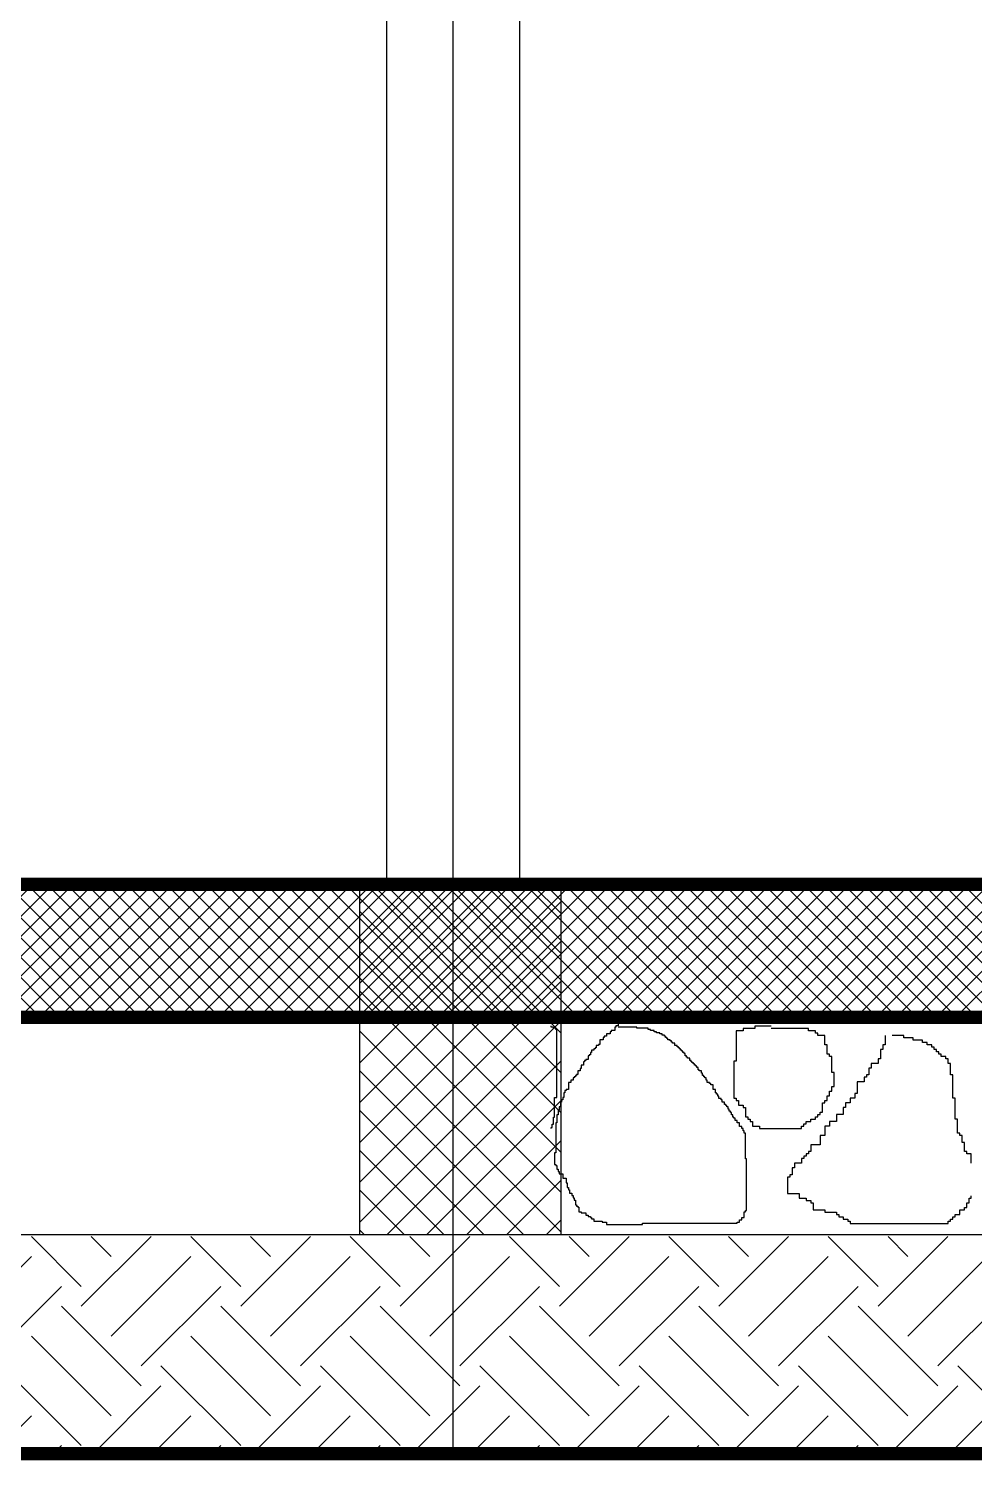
# Model space of a CAD drawing. Extents: x 250879 to 348495, y -51522 to -9360.
# Drawn here: x 281002 to 281215.2, y -30426.9 to -30104 of the extents above; entities that cross this region are included whole.
import ezdxf

# ---------------------------------------------------------------- set-up
doc = ezdxf.new("R2010")
doc.units = 0
for name, color, linetype in [('AXIS', 1, 'CONTINUOUS'), ('CURTAIN', 150, 'CONTINUOUS'), ('WALL', 7, 'CONTINUOUS')]:
    doc.layers.add(name, color=color, linetype=linetype)
doc.layers.add('int fram for glaz& landscap obj.', color=252, linetype='CONTINUOUS', lineweight=15)
doc.layers.add('VIS', color=8, linetype='CONTINUOUS', lineweight=18)

msp = doc.modelspace()

# ---------------------------------------------------------------- hatches: boundary and pattern name
at = {"layer": 'AXIS'}
h = msp.add_hatch(dxfattribs=at)
h.set_pattern_fill('ANSI37', color=256, style=0)
h.set_pattern_definition([(45, (10887.426, -3880), (-2.24506403, 2.24506403), []), (135, (10887.426, -3880), (-2.24506403, -2.24506403), [])])
h.paths.add_polyline_path([(280918.80191, -30297.00774), (280918.80191, -30327.00774), (283913.00858, -30327.00774), (283913.00858, -30297.00774)])
at = {"layer": 'int fram for glaz& landscap obj.'}
h = msp.add_hatch(dxfattribs=at)
h.set_pattern_fill('EARTH', color=256, scale=4, angle=45, style=0)
h.set_pattern_definition([(45, (-4472.986, -9786.993), (4e-15, 35.9210245), [25.4, -25.4]), (45, (-4479.72, -9780.258), (4e-15, 35.9210245), [25.4, -25.4]), (45, (-4486.456, -9773.523), (4e-15, 35.9210245), [25.4, -25.4]), (135, (-4486.456, -9769.033), (-35.9210245, 4e-15), [25.4, -25.4]), (135, (-4479.72, -9762.297), (-35.9210245, 4e-15), [25.4, -25.4]), (135, (-4472.986, -9755.562), (-35.9210245, 4e-15), [25.4, -25.4])])
h.paths.add_polyline_path([(281359.1188, -30376.4393), (280918.64192, -30376.4393), (280918.64192, -30425.43117), (281359.1188, -30425.43117)])
h.paths.add_polyline_path([(281696.70956, -30425.43117), (281696.70956, -30376.4393), (281359.1188, -30376.4393), (281359.1188, -30425.43117)])
edge = h.paths.add_edge_path()
edge.add_line((280702.69282, -30326.4393), (280726.23014, -30425.43117))
edge.add_line((280726.23014, -30425.43117), (280918.64192, -30425.43117))
edge.add_line((280918.64192, -30425.43117), (280918.64192, -30376.4393))
edge.add_line((280918.64192, -30376.4393), (280768.64192, -30376.4393))
edge.add_line((280768.64192, -30376.4393), (280768.64192, -30408.49508))
edge.add_line((280768.64192, -30408.49508), (280748.64192, -30408.49508))
edge.add_line((280748.64192, -30408.49508), (280748.64192, -30345.52763))
edge.add_arc((280733.05095, -30345.52763), 15.59098, -344.7979301, 0, ccw=False)
edge.add_line((280748.09635, -30341.4393), (280748.64192, -30341.4393))
edge.add_line((280748.64192, -30341.4393), (280748.64192, -30326.4393))
edge.add_line((280748.64192, -30326.4393), (280702.69282, -30326.4393))
at = {"layer": 'VIS', "ltscale": 0.0001}
h = msp.add_hatch(dxfattribs=at)
h.set_pattern_fill('ANSI37', color=256, scale=2, style=0)
h.set_pattern_definition([(135, (629864.386, -7236.453), (4.49012806, 4.49012806), []), (45, (629864.386, -7236.453), (4.49012806, -4.49012806), [])])
h.paths.add_polyline_path([(281122.00886, -30297.00774), (281076.56268, -30297.00774), (281076.56268, -30375.98063), (281122.00886, -30375.98063)])

# ---------------------------------------------------------------- linework, layer by layer
at = {"layer": 'AXIS'}
msp.add_line((281097.67941, -30425.43117), (281097.67941, -25587.93013), dxfattribs=at)
at = {"layer": 'CURTAIN', "linetype": 'Continuous'}
for p, q in [((281082.67941, -29657.00774), (281082.67941, -30297.00774)), ((281112.67941, -29657.00774), (281112.67941, -30297.00774))]:
    msp.add_line(p, q, dxfattribs=at)
at = {"layer": 'VIS', "ltscale": 0.0001}
msp.add_line((280450.27447, -30297.00774), (284658.39662, -30297.00774), dxfattribs=at)
at = {"layer": 'WALL', "linetype": 'Continuous'}
for p, q in [((281135.67237, -30328.40736), (281134.89032, -30328.40736)), ((281134.89032, -30328.40736), (281134.89032, -30328.9283)), ((281136.19438, -30328.14689), (281135.67237, -30328.14689)), ((281135.67237, -30328.14689), (281135.67237, -30328.40736)), ((281119.76942, -30329.18877), (281119.76942, -30328.9283)), ((281120.29047, -30329.18877), (281119.76942, -30329.18877)), ((281120.29047, -30329.44924), (281120.29047, -30329.18877)), ((281120.81248, -30329.44924), (281120.29047, -30329.44924)), ((281120.81248, -30329.70971), (281120.81248, -30329.44924)), ((281121.07348, -30329.70971), (281120.81248, -30329.70971)), ((281121.07348, -30345.07498), (281121.07348, -30329.70971)), ((281131.76212, -30331.53251), (281131.50112, -30331.53251)), ((281131.50112, -30331.53251), (281131.50112, -30332.05345)), ((281132.28317, -30331.27204), (281131.76212, -30331.27204)), ((281131.76212, -30331.27204), (281131.76212, -30331.53251)), ((281133.06522, -30330.7511), (281132.28317, -30330.7511)), ((281132.28317, -30330.7511), (281132.28317, -30331.27204)), ((281133.32622, -30330.23016), (281133.06522, -30330.23016)), ((281133.06522, -30330.23016), (281133.06522, -30330.7511)), ((281134.10827, -30329.97018), (281133.32622, -30329.97018)), ((281133.32622, -30329.97018), (281133.32622, -30330.23016)), ((281134.36928, -30329.18877), (281134.10827, -30329.18877)), ((281134.10827, -30329.18877), (281134.10827, -30329.97018)), ((281134.89032, -30328.9283), (281134.36928, -30328.9283)), ((281134.36928, -30328.9283), (281134.36928, -30329.18877)), ((281139.06157, -30329.18877), (281134.89032, -30329.18877)), ((281139.06157, -30329.44924), (281139.06157, -30329.18877)), ((281141.66872, -30329.44924), (281139.06157, -30329.44924)), ((281141.66872, -30329.70971), (281141.66872, -30329.44924)), ((281142.19073, -30329.70971), (281141.66872, -30329.70971)), ((281142.19073, -30329.97018), (281142.19073, -30329.70971)), ((281142.97278, -30329.97018), (281142.19073, -30329.97018)), ((281142.97278, -30330.23016), (281142.97278, -30329.97018)), ((281143.49382, -30330.23016), (281142.97278, -30330.23016)), ((281143.49382, -30330.49063), (281143.49382, -30330.23016)), ((281144.27587, -30330.49063), (281143.49382, -30330.49063)), ((281144.27587, -30330.7511), (281144.27587, -30330.49063)), ((281144.79788, -30330.7511), (281144.27587, -30330.7511)), ((281144.79788, -30331.01157), (281144.79788, -30330.7511)), ((281145.31892, -30331.01157), (281144.79788, -30331.01157)), ((281145.31892, -30331.27204), (281145.31892, -30331.01157)), ((281145.57993, -30331.27204), (281145.31892, -30331.27204)), ((281145.57993, -30331.53251), (281145.57993, -30331.27204)), ((281145.84093, -30331.53251), (281145.57993, -30331.53251)), ((281145.84093, -30331.79298), (281145.84093, -30331.53251)), ((281146.10097, -30331.79298), (281145.84093, -30331.79298)), ((281146.10097, -30332.05345), (281146.10097, -30331.79298)), ((281163.0796, -30330.04197), (281161.50494, -30330.04197)), ((281161.50494, -30330.04197), (281161.50494, -30336.85443)), ((281165.7021, -30329.51763), (281163.0796, -30329.51763)), ((281163.0796, -30329.51763), (281163.0796, -30330.04197)), ((281169.37437, -30328.99378), (281165.7021, -30328.99378)), ((281165.7021, -30328.99378), (281165.7021, -30329.51763)), ((281177.76773, -30329.51763), (281169.37437, -30329.51763)), ((281177.76773, -30330.04197), (281177.76773, -30329.51763)), ((281179.34142, -30330.04197), (281177.76773, -30330.04197)), ((281179.34142, -30330.56582), (281179.34142, -30330.04197)), ((281179.86631, -30330.56582), (281179.34142, -30330.56582)), ((281179.86631, -30331.08966), (281179.86631, -30330.56582)), ((281181.44, -30331.08966), (281179.86631, -30331.08966)), ((281181.44, -30333.18603), (281181.44, -30331.08966)), ((281195.07932, -30331.08966), (281195.07932, -30333.18603)), ((281199.27648, -30331.08966), (281196.65302, -30331.08966)), ((281199.27648, -30331.614), (281199.27648, -30331.08966)), ((281201.37506, -30331.614), (281199.27648, -30331.614)), ((281201.37506, -30332.13785), (281201.37506, -30331.614)), ((281128.89397, -30334.91813), (281128.63393, -30334.91813)), ((281128.63393, -30334.91813), (281128.63393, -30335.43907)), ((281129.41598, -30334.39719), (281128.89397, -30334.39719)), ((281128.89397, -30334.39719), (281128.89397, -30334.91813)), ((281129.67602, -30334.13672), (281129.41598, -30334.13672)), ((281129.41598, -30334.13672), (281129.41598, -30334.39719)), ((281129.93702, -30333.87625), (281129.67602, -30333.87625)), ((281129.67602, -30333.87625), (281129.67602, -30334.13672)), ((281130.45903, -30333.3558), (281129.93702, -30333.3558)), ((281129.93702, -30333.3558), (281129.93702, -30333.87625)), ((281130.71907, -30333.09533), (281130.45903, -30333.09533)), ((281130.45903, -30333.09533), (281130.45903, -30333.3558)), ((281131.50112, -30332.05345), (281130.71907, -30332.05345)), ((281130.71907, -30332.05345), (281130.71907, -30333.09533)), ((281146.62298, -30332.05345), (281146.10097, -30332.05345)), ((281146.62298, -30332.31392), (281146.62298, -30332.05345)), ((281146.88302, -30332.31392), (281146.62298, -30332.31392)), ((281146.88302, -30332.57439), (281146.88302, -30332.31392)), ((281147.14402, -30332.57439), (281146.88302, -30332.57439)), ((281147.14402, -30332.83486), (281147.14402, -30332.57439)), ((281147.66507, -30332.83486), (281147.14402, -30332.83486)), ((281147.66507, -30333.3558), (281147.66507, -30332.83486)), ((281148.18708, -30333.3558), (281147.66507, -30333.3558)), ((281148.18708, -30333.61578), (281148.18708, -30333.3558)), ((281148.44808, -30333.61578), (281148.18708, -30333.61578)), ((281148.44808, -30333.87625), (281148.44808, -30333.61578)), ((281148.70812, -30333.87625), (281148.44808, -30333.87625)), ((281148.70812, -30334.13672), (281148.70812, -30333.87625)), ((281148.96913, -30334.13672), (281148.70812, -30334.13672)), ((281148.96913, -30334.39719), (281148.96913, -30334.13672)), ((281149.23013, -30334.39719), (281148.96913, -30334.39719)), ((281149.23013, -30334.65766), (281149.23013, -30334.39719)), ((281149.49017, -30334.65766), (281149.23013, -30334.65766)), ((281149.49017, -30334.91813), (281149.49017, -30334.65766)), ((281149.75118, -30334.91813), (281149.49017, -30334.91813)), ((281149.75118, -30335.1786), (281149.75118, -30334.91813)), ((281181.96489, -30333.18603), (281181.44, -30333.18603)), ((281181.96489, -30335.2824), (281181.96489, -30333.18603)), ((281194.5554, -30334.23422), (281194.03051, -30334.23422)), ((281194.03051, -30334.23422), (281194.03051, -30336.3301)), ((281195.07932, -30333.18603), (281194.5554, -30333.18603)), ((281194.5554, -30333.18603), (281194.5554, -30334.23422)), ((281203.47364, -30332.13785), (281201.37506, -30332.13785)), ((281203.47364, -30332.66218), (281203.47364, -30332.13785)), ((281204.52245, -30332.66218), (281203.47364, -30332.66218)), ((281204.52245, -30333.18603), (281204.52245, -30332.66218)), ((281205.57126, -30333.18603), (281204.52245, -30333.18603)), ((281205.57126, -30333.70988), (281205.57126, -30333.18603)), ((281206.09614, -30333.70988), (281205.57126, -30333.70988)), ((281206.09614, -30334.23422), (281206.09614, -30333.70988)), ((281206.62102, -30334.23422), (281206.09614, -30334.23422)), ((281206.62102, -30334.75806), (281206.62102, -30334.23422)), ((281207.14495, -30334.75806), (281206.62102, -30334.75806)), ((281207.14495, -30335.2824), (281207.14495, -30334.75806)), ((281127.06887, -30337.78281), (281126.54782, -30337.78281)), ((281126.54782, -30337.78281), (281126.54782, -30338.56422)), ((281127.32987, -30337.0014), (281127.06887, -30337.0014)), ((281127.06887, -30337.0014), (281127.06887, -30337.78281)), ((281127.59088, -30336.74142), (281127.32987, -30336.74142)), ((281127.32987, -30336.74142), (281127.32987, -30337.0014)), ((281128.11192, -30336.48095), (281127.59088, -30336.48095)), ((281127.59088, -30336.48095), (281127.59088, -30336.74142)), ((281128.37293, -30335.69954), (281128.11192, -30335.69954)), ((281128.11192, -30335.69954), (281128.11192, -30336.48095)), ((281128.63393, -30335.43907), (281128.37293, -30335.43907)), ((281128.37293, -30335.43907), (281128.37293, -30335.69954)), ((281150.01218, -30335.1786), (281149.75118, -30335.1786)), ((281150.01218, -30335.69954), (281150.01218, -30335.1786)), ((281150.27222, -30335.69954), (281150.01218, -30335.69954)), ((281150.27222, -30335.96001), (281150.27222, -30335.69954)), ((281150.53322, -30335.96001), (281150.27222, -30335.96001)), ((281150.53322, -30336.22048), (281150.53322, -30335.96001)), ((281151.05427, -30336.22048), (281150.53322, -30336.22048)), ((281151.05427, -30336.74142), (281151.05427, -30336.22048)), ((281151.31527, -30336.74142), (281151.05427, -30336.74142)), ((281151.31527, -30337.0014), (281151.31527, -30336.74142)), ((281151.57628, -30337.0014), (281151.31527, -30337.0014)), ((281151.57628, -30337.26187), (281151.57628, -30337.0014)), ((281151.83728, -30337.26187), (281151.57628, -30337.26187)), ((281151.83728, -30337.52234), (281151.83728, -30337.26187)), ((281152.09732, -30337.52234), (281151.83728, -30337.52234)), ((281152.09732, -30337.78281), (281152.09732, -30337.52234)), ((281152.35833, -30337.78281), (281152.09732, -30337.78281)), ((281152.35833, -30338.04328), (281152.35833, -30337.78281)), ((281152.61933, -30338.04328), (281152.35833, -30338.04328)), ((281152.61933, -30338.30375), (281152.61933, -30338.04328)), ((281161.50494, -30336.85443), (281160.98102, -30336.85443)), ((281160.98102, -30336.85443), (281160.98102, -30345.23893)), ((281182.48977, -30335.2824), (281181.96489, -30335.2824)), ((281182.48977, -30335.80625), (281182.48977, -30335.2824)), ((281183.01369, -30335.80625), (281182.48977, -30335.80625)), ((281183.01369, -30339.47465), (281183.01369, -30335.80625)), ((281193.50563, -30337.37828), (281191.93193, -30337.37828)), ((281191.93193, -30337.37828), (281191.93193, -30338.42646)), ((281194.03051, -30336.3301), (281193.50563, -30336.3301)), ((281193.50563, -30336.3301), (281193.50563, -30337.37828)), ((281207.66983, -30335.2824), (281207.14495, -30335.2824)), ((281207.66983, -30335.80625), (281207.66983, -30335.2824)), ((281208.7196, -30335.80625), (281207.66983, -30335.80625)), ((281208.7196, -30336.3301), (281208.7196, -30335.80625)), ((281209.24353, -30336.3301), (281208.7196, -30336.3301)), ((281209.24353, -30337.37828), (281209.24353, -30336.3301)), ((281209.76841, -30337.37828), (281209.24353, -30337.37828)), ((281209.76841, -30339.9985), (281209.76841, -30337.37828)), ((281124.72272, -30341.16843), (281124.20168, -30341.16843)), ((281124.20168, -30341.16843), (281124.20168, -30341.68937)), ((281124.98373, -30340.64749), (281124.72272, -30340.64749)), ((281124.72272, -30340.64749), (281124.72272, -30341.16843)), ((281125.24473, -30340.38702), (281124.98373, -30340.38702)), ((281124.98373, -30340.38702), (281124.98373, -30340.64749)), ((281125.50477, -30340.12703), (281125.24473, -30340.12703)), ((281125.24473, -30340.12703), (281125.24473, -30340.38702)), ((281125.76577, -30339.86656), (281125.50477, -30339.86656)), ((281125.50477, -30339.86656), (281125.50477, -30340.12703)), ((281126.28682, -30339.08516), (281125.76577, -30339.08516)), ((281125.76577, -30339.08516), (281125.76577, -30339.86656)), ((281126.54782, -30338.56422), (281126.28682, -30338.56422)), ((281126.28682, -30338.56422), (281126.28682, -30339.08516)), ((281152.87937, -30338.30375), (281152.61933, -30338.30375)), ((281152.87937, -30338.82469), (281152.87937, -30338.30375)), ((281153.14038, -30338.82469), (281152.87937, -30338.82469)), ((281153.14038, -30339.08516), (281153.14038, -30338.82469)), ((281153.66142, -30339.08516), (281153.14038, -30339.08516)), ((281153.66142, -30339.6061), (281153.66142, -30339.08516)), ((281153.92242, -30339.6061), (281153.66142, -30339.6061)), ((281153.92242, -30340.12703), (281153.92242, -30339.6061)), ((281154.18343, -30340.12703), (281153.92242, -30340.12703)), ((281154.18343, -30340.38702), (281154.18343, -30340.12703)), ((281154.44443, -30340.38702), (281154.18343, -30340.38702)), ((281154.44443, -30340.64749), (281154.44443, -30340.38702)), ((281154.70447, -30340.64749), (281154.44443, -30340.64749)), ((281154.70447, -30341.16843), (281154.70447, -30340.64749)), ((281154.96548, -30341.16843), (281154.70447, -30341.16843)), ((281154.96548, -30341.68937), (281154.96548, -30341.16843)), ((281183.53858, -30339.47465), (281183.01369, -30339.47465)), ((281183.53858, -30342.61871), (281183.53858, -30339.47465)), ((281190.88312, -30340.52235), (281190.35824, -30340.52235)), ((281190.35824, -30340.52235), (281190.35824, -30341.57053)), ((281191.40705, -30339.9985), (281190.88312, -30339.9985)), ((281190.88312, -30339.9985), (281190.88312, -30340.52235)), ((281191.93193, -30338.42646), (281191.40705, -30338.42646)), ((281191.40705, -30338.42646), (281191.40705, -30339.9985)), ((281210.2933, -30339.9985), (281209.76841, -30339.9985)), ((281210.2933, -30345.23893), (281210.2933, -30339.9985)), ((281122.89762, -30344.03311), (281122.63758, -30344.03311)), ((281122.63758, -30344.03311), (281122.63758, -30345.07498)), ((281123.15862, -30343.51265), (281122.89762, -30343.51265)), ((281122.89762, -30343.51265), (281122.89762, -30344.03311)), ((281123.67967, -30343.25218), (281123.15862, -30343.25218)), ((281123.15862, -30343.25218), (281123.15862, -30343.51265)), ((281124.20168, -30341.68937), (281123.67967, -30341.68937)), ((281123.67967, -30341.68937), (281123.67967, -30343.25218)), ((281155.48652, -30341.68937), (281154.96548, -30341.68937)), ((281155.48652, -30341.94984), (281155.48652, -30341.68937)), ((281155.74753, -30341.94984), (281155.48652, -30341.94984)), ((281155.74753, -30342.2103), (281155.74753, -30341.94984)), ((281156.26857, -30342.2103), (281155.74753, -30342.2103)), ((281156.26857, -30343.25218), (281156.26857, -30342.2103)), ((281156.79058, -30343.25218), (281156.26857, -30343.25218)), ((281156.79058, -30344.03311), (281156.79058, -30343.25218)), ((281157.05062, -30344.03311), (281156.79058, -30344.03311)), ((281157.05062, -30344.29358), (281157.05062, -30344.03311)), ((281157.31162, -30344.29358), (281157.05062, -30344.29358)), ((281157.31162, -30344.81451), (281157.31162, -30344.29358)), ((281181.96489, -30345.76278), (281181.96489, -30344.7146)), ((281181.96489, -30344.7146), (281182.48977, -30344.7146)), ((281182.48977, -30344.7146), (281182.48977, -30343.6669)), ((281182.48977, -30343.6669), (281183.01369, -30343.6669)), ((281183.01369, -30343.6669), (281183.01369, -30342.61871)), ((281183.01369, -30342.61871), (281183.53858, -30342.61871)), ((281188.78455, -30344.19075), (281188.25966, -30344.19075)), ((281188.25966, -30344.19075), (281188.25966, -30345.23893)), ((281190.35824, -30341.57053), (281188.78455, -30341.57053)), ((281188.78455, -30341.57053), (281188.78455, -30344.19075)), ((281120.55147, -30349.50248), (281120.55147, -30345.07498)), ((281120.55147, -30345.07498), (281121.07348, -30345.07498)), ((281121.59453, -30347.93966), (281121.33352, -30347.93966)), ((281121.33352, -30347.93966), (281121.33352, -30348.98154)), ((281121.85553, -30347.15825), (281121.59453, -30347.15825)), ((281121.59453, -30347.15825), (281121.59453, -30347.93966)), ((281122.11557, -30346.11686), (281121.85553, -30346.11686)), ((281121.85553, -30346.11686), (281121.85553, -30347.15825)), ((281122.37658, -30345.59592), (281122.11557, -30345.59592)), ((281122.11557, -30345.59592), (281122.11557, -30346.11686)), ((281122.63758, -30345.07498), (281122.37658, -30345.07498)), ((281122.37658, -30345.07498), (281122.37658, -30345.59592)), ((281157.57263, -30344.81451), (281157.31162, -30344.81451)), ((281157.57263, -30345.33545), (281157.57263, -30344.81451)), ((281158.09367, -30345.33545), (281157.57263, -30345.33545)), ((281158.09367, -30345.59592), (281158.09367, -30345.33545)), ((281158.35468, -30345.59592), (281158.09367, -30345.59592)), ((281158.35468, -30346.11686), (281158.35468, -30345.59592)), ((281158.87572, -30346.11686), (281158.35468, -30346.11686)), ((281158.87572, -30346.6378), (281158.87572, -30346.11686)), ((281159.13673, -30346.6378), (281158.87572, -30346.6378)), ((281159.13673, -30346.89779), (281159.13673, -30346.6378)), ((281159.39773, -30346.89779), (281159.13673, -30346.89779)), ((281159.39773, -30347.15825), (281159.39773, -30346.89779)), ((281159.65777, -30347.15825), (281159.39773, -30347.15825)), ((281159.65777, -30347.67919), (281159.65777, -30347.15825)), ((281159.91877, -30347.67919), (281159.65777, -30347.67919)), ((281159.91877, -30348.20013), (281159.91877, -30347.67919)), ((281160.98102, -30345.23893), (281161.50494, -30345.23893)), ((281161.50494, -30345.23893), (281161.50494, -30345.76278)), ((281161.50494, -30345.76278), (281162.02983, -30345.76278)), ((281162.02983, -30345.76278), (281162.02983, -30346.81096)), ((281162.02983, -30346.81096), (281163.0796, -30346.81096)), ((281163.0796, -30346.81096), (281163.0796, -30347.33481)), ((281163.0796, -30347.33481), (281163.60352, -30347.33481)), ((281163.60352, -30347.33481), (281163.60352, -30349.43118)), ((281180.91512, -30348.38299), (281180.91512, -30346.28711)), ((281180.91512, -30346.28711), (281181.44, -30346.28711)), ((281181.44, -30346.28711), (281181.44, -30345.76278)), ((281181.44, -30345.76278), (281181.96489, -30345.76278)), ((281186.16108, -30347.33481), (281185.63716, -30347.33481)), ((281185.63716, -30347.33481), (281185.63716, -30348.90733)), ((281187.21085, -30346.28711), (281186.16108, -30346.28711)), ((281186.16108, -30346.28711), (281186.16108, -30347.33481)), ((281188.25966, -30345.23893), (281187.21085, -30345.23893)), ((281187.21085, -30345.23893), (281187.21085, -30346.28711)), ((281210.81722, -30345.23893), (281210.2933, -30345.23893)), ((281210.81722, -30349.95503), (281210.81722, -30345.23893)), ((281120.03043, -30351.84622), (281120.03043, -30351.06481)), ((281120.03043, -30351.06481), (281120.29047, -30351.06481)), ((281120.29047, -30351.06481), (281120.29047, -30349.50248)), ((281120.29047, -30349.50248), (281120.55147, -30349.50248)), ((281121.07348, -30350.80434), (281120.81248, -30350.80434)), ((281120.81248, -30350.80434), (281120.81248, -30357.57558)), ((281121.33352, -30348.98154), (281121.07348, -30348.98154)), ((281121.07348, -30348.98154), (281121.07348, -30350.80434)), ((281160.17978, -30348.20013), (281159.91877, -30348.20013)), ((281160.17978, -30348.4606), (281160.17978, -30348.20013)), ((281160.44078, -30348.4606), (281160.17978, -30348.4606)), ((281160.44078, -30348.98154), (281160.44078, -30348.4606)), ((281160.70082, -30348.98154), (281160.44078, -30348.98154)), ((281160.70082, -30349.50248), (281160.70082, -30348.98154)), ((281160.96183, -30349.50248), (281160.70082, -30349.50248)), ((281160.96183, -30349.76295), (281160.96183, -30349.50248)), ((281161.22283, -30349.76295), (281160.96183, -30349.76295)), ((281161.22283, -30350.2834), (281161.22283, -30349.76295)), ((281161.74388, -30350.2834), (281161.22283, -30350.2834)), ((281161.74388, -30350.80434), (281161.74388, -30350.2834)), ((281162.26492, -30350.80434), (281161.74388, -30350.80434)), ((281162.26492, -30351.58575), (281162.26492, -30350.80434)), ((281163.60352, -30349.43118), (281164.12841, -30349.43118)), ((281164.12841, -30349.43118), (281164.12841, -30349.95503)), ((281164.12841, -30349.95503), (281164.65329, -30349.95503)), ((281164.65329, -30349.95503), (281164.65329, -30350.47936)), ((281164.65329, -30350.47936), (281165.17722, -30350.47936)), ((281165.17722, -30350.47936), (281165.17722, -30351.52706)), ((281176.71892, -30351.52706), (281176.71892, -30351.00321)), ((281176.71892, -30351.00321), (281177.2438, -30351.00321)), ((281177.2438, -30351.00321), (281177.2438, -30350.47936)), ((281177.2438, -30350.47936), (281178.29261, -30350.47936)), ((281178.29261, -30350.47936), (281178.29261, -30349.95503)), ((281178.29261, -30349.95503), (281179.34142, -30349.95503)), ((281179.34142, -30349.95503), (281179.34142, -30349.43118)), ((281179.34142, -30349.43118), (281179.86631, -30349.43118)), ((281179.86631, -30349.43118), (281179.86631, -30348.90733)), ((281179.86631, -30348.90733), (281180.39119, -30348.90733)), ((281180.39119, -30348.90733), (281180.39119, -30348.38299)), ((281180.39119, -30348.38299), (281180.91512, -30348.38299)), ((281184.06346, -30350.47936), (281182.48977, -30350.47936)), ((281182.48977, -30350.47936), (281182.48977, -30351.52706)), ((281185.63716, -30348.90733), (281184.06346, -30348.90733)), ((281184.06346, -30348.90733), (281184.06346, -30350.47936)), ((281211.34211, -30349.95503), (281210.81722, -30349.95503)), ((281211.34211, -30353.09958), (281211.34211, -30349.95503)), ((281119.76942, -30352.10669), (281119.76942, -30351.84622)), ((281119.76942, -30351.84622), (281120.03043, -30351.84622)), ((281162.78693, -30351.58575), (281162.26492, -30351.58575)), ((281162.78693, -30352.10669), (281162.78693, -30351.58575)), ((281163.04697, -30352.10669), (281162.78693, -30352.10669)), ((281163.04697, -30352.62763), (281163.04697, -30352.10669)), ((281163.30797, -30352.62763), (281163.04697, -30352.62763)), ((281163.30797, -30353.14857), (281163.30797, -30352.62763)), ((281163.56898, -30353.14857), (281163.30797, -30353.14857)), ((281163.56898, -30358.87793), (281163.56898, -30353.14857)), ((281165.17722, -30351.52706), (281166.75187, -30351.52706)), ((281166.75187, -30351.52706), (281166.75187, -30352.05139)), ((281166.75187, -30352.05139), (281176.19403, -30352.05139)), ((281176.19403, -30352.05139), (281176.19403, -30351.52706)), ((281176.19403, -30351.52706), (281176.71892, -30351.52706)), ((281181.44, -30353.62343), (281180.39119, -30353.62343)), ((281180.39119, -30353.62343), (281180.39119, -30355.71979)), ((281182.48977, -30351.52706), (281181.44, -30351.52706)), ((281181.44, -30351.52706), (281181.44, -30353.62343)), ((281211.86699, -30353.09958), (281211.34211, -30353.09958)), ((281211.86699, -30353.62343), (281211.86699, -30353.09958)), ((281212.39092, -30353.62343), (281211.86699, -30353.62343)), ((281212.39092, -30355.19546), (281212.39092, -30353.62343)), ((281120.81248, -30357.57558), (281120.55147, -30357.57558)), ((281120.55147, -30357.57558), (281120.55147, -30360.18027)), ((281178.29261, -30357.29183), (281177.76773, -30357.29183)), ((281177.76773, -30357.29183), (281177.76773, -30357.81568)), ((281180.39119, -30355.71979), (281178.29261, -30355.71979)), ((281178.29261, -30355.71979), (281178.29261, -30357.29183)), ((281212.9158, -30355.19546), (281212.39092, -30355.19546)), ((281212.9158, -30357.29183), (281212.9158, -30355.19546)), ((281213.44069, -30357.29183), (281212.9158, -30357.29183)), ((281213.44069, -30357.81568), (281213.44069, -30357.29183)), ((281120.55147, -30360.18027), (281120.81248, -30360.18027)), ((281120.81248, -30360.18027), (281120.81248, -30360.44026)), ((281120.81248, -30360.44026), (281121.07348, -30360.44026)), ((281121.07348, -30360.44026), (281121.07348, -30361.22167)), ((281163.82998, -30358.87793), (281163.56898, -30358.87793)), ((281163.82998, -30370.59711), (281163.82998, -30358.87793)), ((281176.19403, -30359.91204), (281174.62034, -30359.91204)), ((281174.62034, -30359.91204), (281174.62034, -30360.95974)), ((281176.71892, -30358.86386), (281176.19403, -30358.86386)), ((281176.19403, -30358.86386), (281176.19403, -30359.91204)), ((281177.2438, -30358.33953), (281176.71892, -30358.33953)), ((281176.71892, -30358.33953), (281176.71892, -30358.86386)), ((281177.76773, -30357.81568), (281177.2438, -30357.81568)), ((281177.2438, -30357.81568), (281177.2438, -30358.33953)), ((281214.4895, -30357.81568), (281213.44069, -30357.81568)), ((281214.4895, -30359.91204), (281214.4895, -30357.81568)), ((281121.07348, -30361.22167), (281121.33352, -30361.22167)), ((281121.33352, -30361.22167), (281121.33352, -30361.74261)), ((281121.33352, -30361.74261), (281121.59453, -30361.74261)), ((281121.59453, -30361.74261), (281121.59453, -30362.26354)), ((281121.59453, -30362.26354), (281122.37658, -30362.26354)), ((281122.37658, -30362.26354), (281122.37658, -30363.30542)), ((281122.37658, -30363.30542), (281123.15862, -30363.30542)), ((281123.15862, -30363.30542), (281123.15862, -30364.34681)), ((281173.57153, -30363.05611), (281173.04665, -30363.05611)), ((281173.04665, -30363.05611), (281173.04665, -30366.72451)), ((281174.09546, -30362.53226), (281173.57153, -30362.53226)), ((281173.57153, -30362.53226), (281173.57153, -30363.05611)), ((281174.62034, -30360.95974), (281174.09546, -30360.95974)), ((281174.09546, -30360.95974), (281174.09546, -30362.53226)), ((281123.15862, -30364.34681), (281123.41963, -30364.34681)), ((281123.41963, -30364.34681), (281123.41963, -30365.38869)), ((281123.41963, -30365.38869), (281123.67967, -30365.38869)), ((281123.67967, -30365.38869), (281123.67967, -30365.90963)), ((281123.67967, -30365.90963), (281123.94067, -30365.90963)), ((281123.94067, -30365.90963), (281123.94067, -30366.69104)), ((281123.94067, -30366.69104), (281124.46268, -30366.69104)), ((281124.46268, -30366.69104), (281124.46268, -30367.21149)), ((281124.46268, -30367.21149), (281124.72272, -30367.21149)), ((281124.72272, -30367.21149), (281124.72272, -30367.73243)), ((281173.04665, -30366.72451), (281175.66915, -30366.72451)), ((281175.66915, -30366.72451), (281175.66915, -30367.77221)), ((281214.4895, -30367.77221), (281214.4895, -30367.24836)), ((281124.72272, -30367.73243), (281124.98373, -30367.73243)), ((281124.98373, -30367.73243), (281124.98373, -30368.25337)), ((281124.98373, -30368.25337), (281125.24473, -30368.25337)), ((281125.24473, -30368.25337), (281125.24473, -30369.29525)), ((281125.24473, -30369.29525), (281125.50477, -30369.29525)), ((281125.50477, -30369.29525), (281125.50477, -30369.55572)), ((281125.50477, -30369.55572), (281125.76577, -30369.55572)), ((281125.76577, -30369.55572), (281125.76577, -30369.81619)), ((281125.76577, -30369.81619), (281126.02678, -30369.81619)), ((281126.02678, -30369.81619), (281126.02678, -30370.85758)), ((281175.66915, -30367.77221), (281177.2438, -30367.77221)), ((281177.2438, -30367.77221), (281177.2438, -30368.29654)), ((281177.2438, -30368.29654), (281178.29261, -30368.29654)), ((281178.29261, -30368.29654), (281178.29261, -30368.82039)), ((281178.29261, -30368.82039), (281178.8175, -30368.82039)), ((281178.8175, -30368.82039), (281178.8175, -30370.39242)), ((281178.8175, -30370.39242), (281181.44, -30370.39242)), ((281181.44, -30370.39242), (281181.44, -30370.91676)), ((281211.86699, -30371.44061), (281211.86699, -30370.39242)), ((281211.86699, -30370.39242), (281212.9158, -30370.39242)), ((281212.9158, -30370.39242), (281212.9158, -30369.86857)), ((281212.9158, -30369.86857), (281213.44069, -30369.86857)), ((281213.44069, -30369.86857), (281213.44069, -30368.82039)), ((281213.44069, -30368.82039), (281213.96557, -30368.82039)), ((281213.96557, -30368.82039), (281213.96557, -30367.77221)), ((281213.96557, -30367.77221), (281214.4895, -30367.77221)), ((281126.02678, -30370.85758), (281126.54782, -30370.85758)), ((281126.54782, -30370.85758), (281126.54782, -30371.11805)), ((281126.54782, -30371.11805), (281127.59088, -30371.11805)), ((281127.59088, -30371.11805), (281127.59088, -30371.63899)), ((281127.59088, -30371.63899), (281128.11192, -30371.63899)), ((281128.11192, -30371.63899), (281128.11192, -30371.89946)), ((281128.11192, -30371.89946), (281128.63393, -30371.89946)), ((281128.63393, -30371.89946), (281128.63393, -30372.15993)), ((281128.63393, -30372.15993), (281128.89397, -30372.15993)), ((281128.89397, -30372.15993), (281128.89397, -30372.4204)), ((281128.89397, -30372.4204), (281129.41598, -30372.4204)), ((281129.41598, -30372.4204), (281129.41598, -30372.94134)), ((281129.41598, -30372.94134), (281131.24108, -30372.94134)), ((281131.24108, -30372.94134), (281131.24108, -30373.20181)), ((281131.24108, -30373.20181), (281132.28317, -30373.20181)), ((281132.28317, -30373.20181), (281132.28317, -30373.72226)), ((281132.28317, -30373.72226), (281140.36563, -30373.72226)), ((281140.36563, -30373.72226), (281140.36563, -30373.46228)), ((281140.36563, -30373.46228), (281161.74388, -30373.46228)), ((281161.74388, -30373.46228), (281161.74388, -30373.20181)), ((281161.74388, -30373.20181), (281162.26492, -30373.20181)), ((281162.26492, -30373.20181), (281162.26492, -30372.68087)), ((281162.26492, -30372.68087), (281162.78693, -30372.68087)), ((281162.78693, -30372.68087), (281162.78693, -30372.15993)), ((281162.78693, -30372.15993), (281163.30797, -30372.15993)), ((281163.30797, -30372.15993), (281163.30797, -30370.85758)), ((281163.30797, -30370.85758), (281163.56898, -30370.85758)), ((281163.56898, -30370.85758), (281163.56898, -30370.59711)), ((281163.56898, -30370.59711), (281163.82998, -30370.59711)), ((281181.44, -30370.91676), (281184.06346, -30370.91676)), ((281184.06346, -30370.91676), (281184.06346, -30371.44061)), ((281184.06346, -30371.44061), (281184.58739, -30371.44061)), ((281184.58739, -30371.44061), (281184.58739, -30371.96446)), ((281184.58739, -30371.96446), (281185.63716, -30371.96446)), ((281185.63716, -30371.96446), (281185.63716, -30372.48879)), ((281185.63716, -30372.48879), (281186.68597, -30372.48879)), ((281186.68597, -30372.48879), (281186.68597, -30373.01264)), ((281186.68597, -30373.01264), (281187.21085, -30373.01264)), ((281187.21085, -30373.01264), (281187.21085, -30373.53697)), ((281187.21085, -30373.53697), (281209.24353, -30373.53697)), ((281209.24353, -30373.53697), (281209.24353, -30373.01264)), ((281209.24353, -30373.01264), (281209.76841, -30373.01264)), ((281209.76841, -30373.01264), (281209.76841, -30372.48879)), ((281209.76841, -30372.48879), (281210.2933, -30372.48879)), ((281210.2933, -30372.48879), (281210.2933, -30371.96446)), ((281210.2933, -30371.96446), (281210.81722, -30371.96446)), ((281210.81722, -30371.96446), (281210.81722, -30371.44061)), ((281210.81722, -30371.44061), (281211.86699, -30371.44061)), ((280752.76147, -30375.98063), (282459.17074, -30375.98063))]:
    msp.add_line(p, q, dxfattribs=at)
at = {"layer": 'WALL', "linetype": 'Continuous', "const_width": 3}
for points in [[(280567.29893, -29757.00774), (280726.23014, -30425.43117), (281616.77037, -30425.43117), (281616.77037, -30425.43117), (281960.01512, -30425.43117), (281960.01512, -30425.43117)], [(280759.65949, -29757.00774), (280752.47313, -29761.00774), (280752.47313, -30327.00774), (283913.00858, -30327.00774), (283913.00858, -30297.00774)], [(283913.00858, -30297.00774), (280752.47313, -30297.00774)], [(283913.00858, -30297.00774), (280752.47313, -30297.00774)]]:
    msp.add_lwpolyline(points, dxfattribs=at)
at = {"layer": 'WALL', "linetype": 'Continuous'}
msp.add_lwpolyline([(280869.5634, -30327.00774), (283913.00858, -30327.00774), (283913.00858, -30297.00774), (280752.47313, -30297.00774)], dxfattribs=at)
msp.add_lwpolyline([(281122.00886, -30297.00774), (281076.56268, -30297.00774), (281076.56268, -30375.98063), (281122.00886, -30375.98063)], close=True, dxfattribs=at)

doc.saveas('drawing.dxf')
